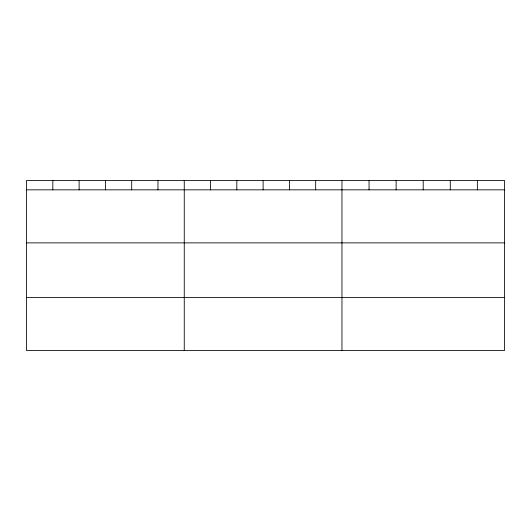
<?xml version="1.0" encoding="UTF-8"?>
<svg xmlns="http://www.w3.org/2000/svg" width="531" height="531" viewBox="0 0 531 531"><rect width="100%" height="100%" fill="white"/><g stroke="black" fill="none" stroke-linecap="round" stroke-linejoin="round"><path stroke-width="0.8" d="M504.45 189.839L504.45 350.579L26.55 350.579L26.55 180.421L504.45 180.421L504.45 189.839L26.55 189.839M26.55 242.879L504.45 242.879M26.55 297.533L504.45 297.533M477.369 180.421L477.369 189.839M450.288 180.421L450.288 189.839M423.207 180.421L423.207 189.839M396.126 180.421L396.126 189.839M369.045 180.421L369.045 189.839M341.964 180.421L341.964 350.579M315.68 180.421L315.68 189.839M289.395 180.421L289.395 189.839M263.11 180.421L263.11 189.839M236.826 180.421L236.826 189.839M210.541 180.421L210.541 189.839M184.257 180.421L184.257 350.579M157.972 180.421L157.972 189.839M131.688 180.421L131.688 189.839M105.403 180.421L105.403 189.839M79.119 180.421L79.119 189.839M52.834 180.421L52.834 189.839"/></g></svg>
